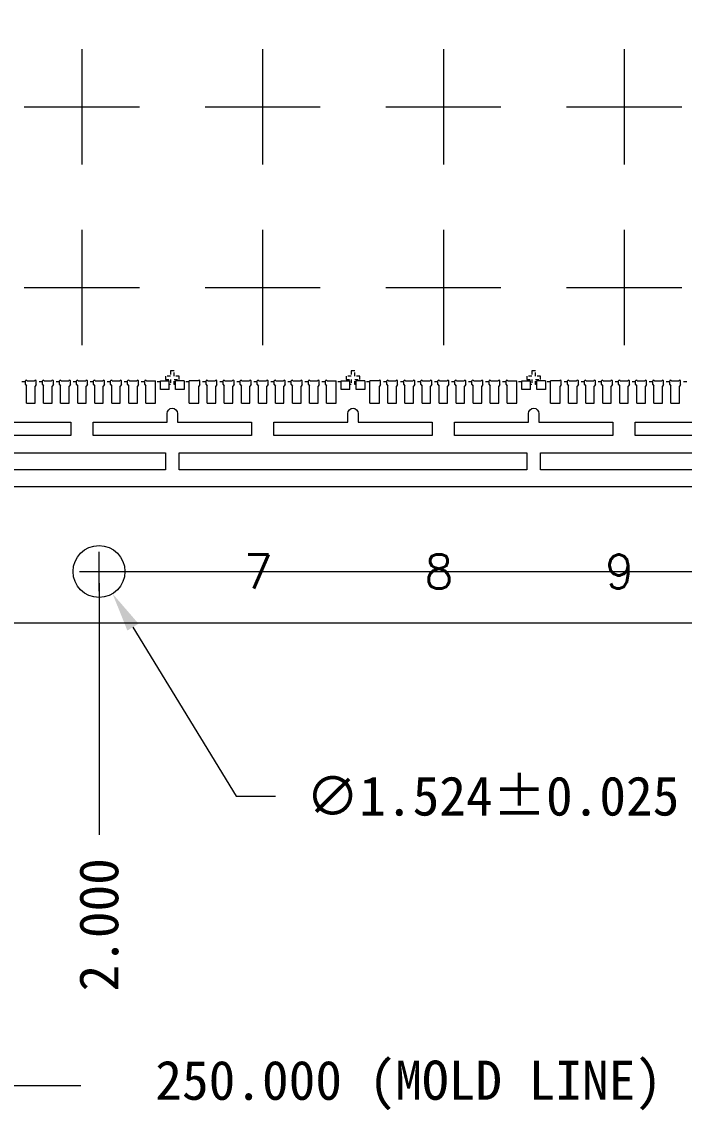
# Model space of a CAD drawing. Extents: x -6879 to 1236, y -1283 to -95.
# Drawn here: x -6760.33 to -6740.9, y -1158.86 to -1126.91 of the extents above; entities that cross this region are included whole.
import ezdxf

# ---------------------------------------------------------------- set-up
doc = ezdxf.new("R2010")
doc.units = 0
doc.header["$LTSCALE"] = 5
doc.header["$MEASUREMENT"] = 0
doc.header["$PDMODE"] = 3
for name, pattern in [('0', [0]), ('CENTER', [2, 1.25, -0.25, 0.25, -0.25]), ('HIDDEN', [0.375, 0.25, -0.125])]:
    doc.linetypes.add(name, pattern=pattern)
doc.layers.get('Defpoints').update_dxf_attribs({"linetype": 'CONTINUOUS'})
for name, color, linetype in [('1', 7, 'CONTINUOUS'), ('1D', 4, 'CONTINUOUS'), ('\\M+5B1EA\\M+5D7A2', 4, '0')]:
    doc.layers.add(name, color=color, linetype=linetype)
doc.layers.add('center', color=1, linetype='CONTINUOUS', lineweight=18)
doc.styles.add('\\M+5CBCE\\M+5CCE5', font='SimSun.ttf')
doc.styles.add('SIMPLEX', font='SIMPLEX')
doc.dimstyles.get("Standard").update_dxf_attribs({"dimscale": 0.12, "dimtxt": 1, "dimasz": 1, "dimexe": 0.3, "dimexo": 0.3, "dimgap": 0.3, "dimtad": 0, "dimdec": 3, "dimzin": 0, "dimdsep": 46, "dimtxsty": 'SIMPLEX', "dimcen": 0.5, "dimclrd": 256, "dimclre": 256, "dimclrt": 256, "dimadec": 0, "dimazin": 0, "dimtfac": 1, "dimtdec": 3, "dimtofl": 0, "dimtmove": 0, "dimatfit": 0, "dimfxl": 0, "dimtolj": 1, "dimtzin": 0, "dimlwd": -1, "dimlwe": -1, "dimarcsym": 0})

# ---------------------------------------------------------------- blocks, each defined once
blk = doc.blocks.new('*D62')
at = {"layer": '\\M+5B1EA\\M+5D7A2', "linetype": 'Continuous', "lineweight": 5}
for p, q in [((-6790.819, -1140.6), (-6790.819, -1149.597)), ((-6790.819, -1149.597), (-6789.361, -1149.837)), ((-6789.361, -1149.837), (-6789.361, -1150.077))]:
    blk.add_line(p, q, dxfattribs=at)
at = {"layer": 'Defpoints', "color": 0}
for p in [(-6756.069, -1068.076), (-6790.819, -1140.564), (-6789.361, -1150.077)]:
    blk.add_point(p, dxfattribs=at)
at = {"layer": '\\M+5B1EA\\M+5D7A2', "lineweight": 5, "insert": (-6789.361, -1152.097), "char_height": 0.96, "attachment_point": 5, "rotation": 90, "style": '\\M+5CBCE\\M+5CCE5'}
blk.add_mtext('\\A1;34.750', dxfattribs=at)

msp = doc.modelspace()

# ---------------------------------------------------------------- linework, layer by layer
at = {"layer": '1', "lineweight": 5}
for p, q in [((-6760.2289, -1137.5635, -0.0291), (-6760.2289, -1137.4585, -0.0291)), ((-6760.2289, -1137.5635, -0.0291), (-6760.1939, -1137.6135, -0.0291)), ((-6760.1789, -1137.4585, -0.0291), (-6759.9589, -1137.4585, -0.0291)), ((-6759.9089, -1137.5635, -0.0291), (-6759.9439, -1137.6135, -0.0291)), ((-6759.9089, -1137.5635, -0.0291), (-6759.9089, -1137.4585, -0.0291)), ((-6759.7289, -1137.5635, -0.0291), (-6759.7289, -1137.4585, -0.0291)), ((-6759.7289, -1137.5635, -0.0291), (-6759.6939, -1137.6135, -0.0291)), ((-6759.6789, -1137.4585, -0.0291), (-6759.4589, -1137.4585, -0.0291)), ((-6759.4089, -1137.5635, -0.0291), (-6759.4439, -1137.6135, -0.0291)), ((-6759.4089, -1137.5635, -0.0291), (-6759.4089, -1137.4585, -0.0291)), ((-6759.2289, -1137.5635, -0.0291), (-6759.2289, -1137.4585, -0.0291)), ((-6759.2289, -1137.5635, -0.0291), (-6759.1939, -1137.6135, -0.0291)), ((-6759.1789, -1137.4585, -0.0291), (-6758.9589, -1137.4585, -0.0291)), ((-6758.9089, -1137.5635, -0.0291), (-6758.9439, -1137.6135, -0.0291)), ((-6758.9089, -1137.5635, -0.0291), (-6758.9089, -1137.4585, -0.0291)), ((-6758.7289, -1137.5635, -0.0291), (-6758.7289, -1137.4585, -0.0291)), ((-6758.7289, -1137.5635, -0.0291), (-6758.6939, -1137.6135, -0.0291)), ((-6758.6789, -1137.4585, -0.0291), (-6758.4589, -1137.4585, -0.0291)), ((-6758.4089, -1137.5635, -0.0291), (-6758.4439, -1137.6135, -0.0291)), ((-6758.4089, -1137.5635, -0.0291), (-6758.4089, -1137.4585, -0.0291)), ((-6758.2289, -1137.5635, -0.0291), (-6758.2289, -1137.4585, -0.0291)), ((-6758.2289, -1137.5635, -0.0291), (-6758.1939, -1137.6135, -0.0291)), ((-6758.1789, -1137.4585, -0.0291), (-6757.9589, -1137.4585, -0.0291)), ((-6757.9089, -1137.5635, -0.0291), (-6757.9439, -1137.6135, -0.0291)), ((-6757.9089, -1137.5635, -0.0291), (-6757.9089, -1137.4585, -0.0291)), ((-6757.7289, -1137.5635, -0.0291), (-6757.7289, -1137.4585, -0.0291)), ((-6757.7289, -1137.5635, -0.0291), (-6757.6939, -1137.6135, -0.0291)), ((-6757.6789, -1137.4585, -0.0291), (-6757.4589, -1137.4585, -0.0291)), ((-6757.4089, -1137.5635, -0.0291), (-6757.4439, -1137.6135, -0.0291)), ((-6757.4089, -1137.5635, -0.0291), (-6757.4089, -1137.4585, -0.0291)), ((-6757.2289, -1137.5635, -0.0291), (-6757.2289, -1137.4585, -0.0291)), ((-6757.2289, -1137.5635, -0.0291), (-6757.1939, -1137.6135, -0.0291)), ((-6757.1789, -1137.4585, -0.0291), (-6756.9589, -1137.4585, -0.0291)), ((-6756.9089, -1137.5635, -0.0291), (-6756.9439, -1137.6135, -0.0291)), ((-6756.9089, -1137.5635, -0.0291), (-6756.9089, -1137.4585, -0.0291)), ((-6756.7289, -1137.5635, -0.0291), (-6756.7289, -1137.4585, -0.0291)), ((-6756.7289, -1137.5635, -0.0291), (-6756.6939, -1137.6135, -0.0291)), ((-6756.6789, -1137.4585, -0.0291), (-6756.4139, -1137.4585, -0.0291)), ((-6756.4139, -1138.1135, -0.0291), (-6756.4139, -1137.4585, -0.0291)), ((-6756.2639, -1137.4585, -0.0291), (-6756.0139, -1137.4585, -0.0291)), ((-6756.0139, -1137.7085, -0.0291), (-6756.0139, -1137.4585, -0.0291)), ((-6755.8239, -1137.7085, -0.0291), (-6755.8239, -1137.4585, -0.0291)), ((-6755.5739, -1137.4585, -0.0291), (-6755.8239, -1137.4585, -0.0291)), ((-6755.4239, -1138.1135, -0.0291), (-6755.4239, -1137.4585, -0.0291)), ((-6755.1589, -1137.4585, -0.0291), (-6755.4239, -1137.4585, -0.0291)), ((-6755.1089, -1137.5635, -0.0291), (-6755.1439, -1137.6135, -0.0291)), ((-6755.1089, -1137.5635, -0.0291), (-6755.1089, -1137.4585, -0.0291)), ((-6754.9289, -1137.5635, -0.0291), (-6754.9289, -1137.4585, -0.0291)), ((-6754.9289, -1137.5635, -0.0291), (-6754.8939, -1137.6135, -0.0291)), ((-6754.8789, -1137.4585, -0.0291), (-6754.6589, -1137.4585, -0.0291)), ((-6754.6089, -1137.5635, -0.0291), (-6754.6439, -1137.6135, -0.0291)), ((-6754.6089, -1137.5635, -0.0291), (-6754.6089, -1137.4585, -0.0291)), ((-6754.4289, -1137.5635, -0.0291), (-6754.4289, -1137.4585, -0.0291)), ((-6754.4289, -1137.5635, -0.0291), (-6754.3939, -1137.6135, -0.0291)), ((-6754.3789, -1137.4585, -0.0291), (-6754.1589, -1137.4585, -0.0291)), ((-6754.1089, -1137.5635, -0.0291), (-6754.1439, -1137.6135, -0.0291)), ((-6754.1089, -1137.5635, -0.0291), (-6754.1089, -1137.4585, -0.0291)), ((-6753.9289, -1137.5635, -0.0291), (-6753.9289, -1137.4585, -0.0291)), ((-6753.9289, -1137.5635, -0.0291), (-6753.8939, -1137.6135, -0.0291)), ((-6753.8789, -1137.4585, -0.0291), (-6753.6589, -1137.4585, -0.0291)), ((-6753.6089, -1137.5635, -0.0291), (-6753.6439, -1137.6135, -0.0291)), ((-6753.6089, -1137.5635, -0.0291), (-6753.6089, -1137.4585, -0.0291)), ((-6753.4289, -1137.5635, -0.0291), (-6753.4289, -1137.4585, -0.0291)), ((-6753.4289, -1137.5635, -0.0291), (-6753.3939, -1137.6135, -0.0291)), ((-6753.3789, -1137.4585, -0.0291), (-6753.1589, -1137.4585, -0.0291)), ((-6753.1089, -1137.5635, -0.0291), (-6753.1439, -1137.6135, -0.0291)), ((-6753.1089, -1137.5635, -0.0291), (-6753.1089, -1137.4585, -0.0291)), ((-6752.9289, -1137.5635, -0.0291), (-6752.9289, -1137.4585, -0.0291)), ((-6752.9289, -1137.5635, -0.0291), (-6752.8939, -1137.6135, -0.0291)), ((-6752.8789, -1137.4585, -0.0291), (-6752.6589, -1137.4585, -0.0291)), ((-6752.6089, -1137.5635, -0.0291), (-6752.6439, -1137.6135, -0.0291)), ((-6752.6089, -1137.5635, -0.0291), (-6752.6089, -1137.4585, -0.0291)), ((-6752.4289, -1137.5635, -0.0291), (-6752.4289, -1137.4585, -0.0291)), ((-6752.4289, -1137.5635, -0.0291), (-6752.3939, -1137.6135, -0.0291)), ((-6752.3789, -1137.4585, -0.0291), (-6752.1589, -1137.4585, -0.0291)), ((-6752.1089, -1137.5635, -0.0291), (-6752.1439, -1137.6135, -0.0291)), ((-6752.1089, -1137.5635, -0.0291), (-6752.1089, -1137.4585, -0.0291)), ((-6751.9289, -1137.5635, -0.0291), (-6751.9289, -1137.4585, -0.0291)), ((-6751.9289, -1137.5635, -0.0291), (-6751.8939, -1137.6135, -0.0291)), ((-6751.8789, -1137.4585, -0.0291), (-6751.6589, -1137.4585, -0.0291)), ((-6751.6089, -1137.5635, -0.0291), (-6751.6439, -1137.6135, -0.0291)), ((-6751.6089, -1137.5635, -0.0291), (-6751.6089, -1137.4585, -0.0291)), ((-6751.4289, -1137.5635, -0.0291), (-6751.4289, -1137.4585, -0.0291)), ((-6751.4289, -1137.5635, -0.0291), (-6751.3939, -1137.6135, -0.0291)), ((-6751.3789, -1137.4585, -0.0291), (-6751.1139, -1137.4585, -0.0291)), ((-6751.1139, -1138.1135, -0.0291), (-6751.1139, -1137.4585, -0.0291)), ((-6750.9639, -1137.4585, -0.0291), (-6750.7139, -1137.4585, -0.0291)), ((-6750.7139, -1137.7085, -0.0291), (-6750.7139, -1137.4585, -0.0291)), ((-6750.5239, -1137.7085, -0.0291), (-6750.5239, -1137.4585, -0.0291)), ((-6750.2739, -1137.4585, -0.0291), (-6750.5239, -1137.4585, -0.0291)), ((-6750.1239, -1138.1135, -0.0291), (-6750.1239, -1137.4585, -0.0291)), ((-6749.8589, -1137.4585, -0.0291), (-6750.1239, -1137.4585, -0.0291)), ((-6749.8089, -1137.5635, -0.0291), (-6749.8439, -1137.6135, -0.0291)), ((-6749.8089, -1137.5635, -0.0291), (-6749.8089, -1137.4585, -0.0291)), ((-6749.6289, -1137.5635, -0.0291), (-6749.6289, -1137.4585, -0.0291)), ((-6749.6289, -1137.5635, -0.0291), (-6749.5939, -1137.6135, -0.0291)), ((-6749.5789, -1137.4585, -0.0291), (-6749.3589, -1137.4585, -0.0291)), ((-6749.3089, -1137.5635, -0.0291), (-6749.3439, -1137.6135, -0.0291)), ((-6749.3089, -1137.5635, -0.0291), (-6749.3089, -1137.4585, -0.0291)), ((-6749.1289, -1137.5635, -0.0291), (-6749.1289, -1137.4585, -0.0291)), ((-6749.1289, -1137.5635, -0.0291), (-6749.0939, -1137.6135, -0.0291)), ((-6749.0789, -1137.4585, -0.0291), (-6748.8589, -1137.4585, -0.0291)), ((-6748.8089, -1137.5635, -0.0291), (-6748.8439, -1137.6135, -0.0291)), ((-6748.8089, -1137.5635, -0.0291), (-6748.8089, -1137.4585, -0.0291)), ((-6748.6289, -1137.5635, -0.0291), (-6748.6289, -1137.4585, -0.0291)), ((-6748.6289, -1137.5635, -0.0291), (-6748.5939, -1137.6135, -0.0291)), ((-6748.5789, -1137.4585, -0.0291), (-6748.3589, -1137.4585, -0.0291)), ((-6748.3089, -1137.5635, -0.0291), (-6748.3439, -1137.6135, -0.0291)), ((-6748.3089, -1137.5635, -0.0291), (-6748.3089, -1137.4585, -0.0291)), ((-6748.1289, -1137.5635, -0.0291), (-6748.1289, -1137.4585, -0.0291)), ((-6748.1289, -1137.5635, -0.0291), (-6748.0939, -1137.6135, -0.0291)), ((-6748.0789, -1137.4585, -0.0291), (-6747.8589, -1137.4585, -0.0291)), ((-6747.8089, -1137.5635, -0.0291), (-6747.8439, -1137.6135, -0.0291)), ((-6747.8089, -1137.5635, -0.0291), (-6747.8089, -1137.4585, -0.0291)), ((-6747.6289, -1137.5635, -0.0291), (-6747.6289, -1137.4585, -0.0291)), ((-6747.6289, -1137.5635, -0.0291), (-6747.5939, -1137.6135, -0.0291)), ((-6747.5789, -1137.4585, -0.0291), (-6747.3589, -1137.4585, -0.0291)), ((-6747.3089, -1137.5635, -0.0291), (-6747.3439, -1137.6135, -0.0291)), ((-6747.3089, -1137.5635, -0.0291), (-6747.3089, -1137.4585, -0.0291)), ((-6747.1289, -1137.5635, -0.0291), (-6747.1289, -1137.4585, -0.0291)), ((-6747.1289, -1137.5635, -0.0291), (-6747.0939, -1137.6135, -0.0291)), ((-6747.0789, -1137.4585, -0.0291), (-6746.8589, -1137.4585, -0.0291)), ((-6746.8089, -1137.5635, -0.0291), (-6746.8439, -1137.6135, -0.0291)), ((-6746.8089, -1137.5635, -0.0291), (-6746.8089, -1137.4585, -0.0291)), ((-6746.6289, -1137.5635, -0.0291), (-6746.6289, -1137.4585, -0.0291)), ((-6746.6289, -1137.5635, -0.0291), (-6746.5939, -1137.6135, -0.0291)), ((-6746.5789, -1137.4585, -0.0291), (-6746.3589, -1137.4585, -0.0291)), ((-6746.3089, -1137.5635, -0.0291), (-6746.3439, -1137.6135, -0.0291)), ((-6746.3089, -1137.5635, -0.0291), (-6746.3089, -1137.4585, -0.0291)), ((-6746.1289, -1137.5635, -0.0291), (-6746.1289, -1137.4585, -0.0291)), ((-6746.1289, -1137.5635, -0.0291), (-6746.0939, -1137.6135, -0.0291)), ((-6746.0789, -1137.4585, -0.0291), (-6745.8139, -1137.4585, -0.0291)), ((-6745.8139, -1138.1135, -0.0291), (-6745.8139, -1137.4585, -0.0291)), ((-6745.6639, -1137.4585, -0.0291), (-6745.4139, -1137.4585, -0.0291)), ((-6745.4139, -1137.7085, -0.0291), (-6745.4139, -1137.4585, -0.0291)), ((-6745.2239, -1137.7085, -0.0291), (-6745.2239, -1137.4585, -0.0291)), ((-6744.9739, -1137.4585, -0.0291), (-6745.2239, -1137.4585, -0.0291)), ((-6744.8239, -1138.1135, -0.0291), (-6744.8239, -1137.4585, -0.0291)), ((-6744.5589, -1137.4585, -0.0291), (-6744.8239, -1137.4585, -0.0291)), ((-6744.5089, -1137.5635, -0.0291), (-6744.5439, -1137.6135, -0.0291)), ((-6744.5089, -1137.5635, -0.0291), (-6744.5089, -1137.4585, -0.0291)), ((-6744.3289, -1137.5635, -0.0291), (-6744.3289, -1137.4585, -0.0291)), ((-6744.3289, -1137.5635, -0.0291), (-6744.2939, -1137.6135, -0.0291)), ((-6744.2789, -1137.4585, -0.0291), (-6744.0589, -1137.4585, -0.0291)), ((-6744.0089, -1137.5635, -0.0291), (-6744.0439, -1137.6135, -0.0291)), ((-6744.0089, -1137.5635, -0.0291), (-6744.0089, -1137.4585, -0.0291)), ((-6743.8289, -1137.5635, -0.0291), (-6743.8289, -1137.4585, -0.0291)), ((-6743.8289, -1137.5635, -0.0291), (-6743.7939, -1137.6135, -0.0291)), ((-6743.7789, -1137.4585, -0.0291), (-6743.5589, -1137.4585, -0.0291)), ((-6743.5089, -1137.5635, -0.0291), (-6743.5439, -1137.6135, -0.0291)), ((-6743.5089, -1137.5635, -0.0291), (-6743.5089, -1137.4585, -0.0291)), ((-6743.3289, -1137.5635, -0.0291), (-6743.3289, -1137.4585, -0.0291)), ((-6743.3289, -1137.5635, -0.0291), (-6743.2939, -1137.6135, -0.0291)), ((-6743.2789, -1137.4585, -0.0291), (-6743.0589, -1137.4585, -0.0291)), ((-6743.0089, -1137.5635, -0.0291), (-6743.0439, -1137.6135, -0.0291)), ((-6743.0089, -1137.5635, -0.0291), (-6743.0089, -1137.4585, -0.0291)), ((-6742.8289, -1137.5635, -0.0291), (-6742.8289, -1137.4585, -0.0291)), ((-6742.8289, -1137.5635, -0.0291), (-6742.7939, -1137.6135, -0.0291)), ((-6742.7789, -1137.4585, -0.0291), (-6742.5589, -1137.4585, -0.0291)), ((-6742.5089, -1137.5635, -0.0291), (-6742.5439, -1137.6135, -0.0291)), ((-6742.5089, -1137.5635, -0.0291), (-6742.5089, -1137.4585, -0.0291)), ((-6742.3289, -1137.5635, -0.0291), (-6742.3289, -1137.4585, -0.0291)), ((-6742.3289, -1137.5635, -0.0291), (-6742.2939, -1137.6135, -0.0291)), ((-6742.2789, -1137.4585, -0.0291), (-6742.0589, -1137.4585, -0.0291)), ((-6742.0089, -1137.5635, -0.0291), (-6742.0439, -1137.6135, -0.0291)), ((-6742.0089, -1137.5635, -0.0291), (-6742.0089, -1137.4585, -0.0291)), ((-6741.8289, -1137.5635, -0.0291), (-6741.8289, -1137.4585, -0.0291)), ((-6741.8289, -1137.5635, -0.0291), (-6741.7939, -1137.6135, -0.0291)), ((-6741.7789, -1137.4585, -0.0291), (-6741.5589, -1137.4585, -0.0291)), ((-6741.5089, -1137.5635, -0.0291), (-6741.5439, -1137.6135, -0.0291)), ((-6741.5089, -1137.5635, -0.0291), (-6741.5089, -1137.4585, -0.0291)), ((-6741.3289, -1137.5635, -0.0291), (-6741.3289, -1137.4585, -0.0291)), ((-6741.3289, -1137.5635, -0.0291), (-6741.2939, -1137.6135, -0.0291)), ((-6741.2789, -1137.4585, -0.0291), (-6741.0589, -1137.4585, -0.0291)), ((-6741.0089, -1137.5635, -0.0291), (-6741.0439, -1137.6135, -0.0291)), ((-6741.0089, -1137.5635, -0.0291), (-6741.0089, -1137.4585, -0.0291))]:
    msp.add_line(p, q, dxfattribs=at)
at = {"layer": '1', "color": 7, "lineweight": 5}
for p, q in [((-6760.1939, -1138.1135, -0.0291), (-6760.1939, -1137.6135, -0.0291)), ((-6759.9439, -1138.1135, -0.0291), (-6759.9439, -1137.6135, -0.0291)), ((-6759.6939, -1138.1135, -0.0291), (-6759.6939, -1137.6135, -0.0291)), ((-6759.4439, -1138.1135, -0.0291), (-6759.4439, -1137.6135, -0.0291)), ((-6759.1939, -1138.1135, -0.0291), (-6759.1939, -1137.6135, -0.0291)), ((-6758.9439, -1138.1135, -0.0291), (-6758.9439, -1137.6135, -0.0291)), ((-6758.6939, -1138.1135, -0.0291), (-6758.6939, -1137.6135, -0.0291)), ((-6758.4439, -1138.1135, -0.0291), (-6758.4439, -1137.6135, -0.0291)), ((-6758.1939, -1138.1135, -0.0291), (-6758.1939, -1137.6135, -0.0291)), ((-6757.9439, -1138.1135, -0.0291), (-6757.9439, -1137.6135, -0.0291)), ((-6757.6939, -1138.1135, -0.0291), (-6757.6939, -1137.6135, -0.0291)), ((-6757.4439, -1138.1135, -0.0291), (-6757.4439, -1137.6135, -0.0291)), ((-6757.1939, -1138.1135, -0.0291), (-6757.1939, -1137.6135, -0.0291)), ((-6756.9439, -1138.1135, -0.0291), (-6756.9439, -1137.6135, -0.0291)), ((-6756.6939, -1138.1135, -0.0291), (-6756.6939, -1137.6135, -0.0291)), ((-6755.1439, -1138.1135, -0.0291), (-6755.1439, -1137.6135, -0.0291)), ((-6754.8939, -1138.1135, -0.0291), (-6754.8939, -1137.6135, -0.0291)), ((-6754.6439, -1138.1135, -0.0291), (-6754.6439, -1137.6135, -0.0291)), ((-6754.3939, -1138.1135, -0.0291), (-6754.3939, -1137.6135, -0.0291)), ((-6754.1439, -1138.1135, -0.0291), (-6754.1439, -1137.6135, -0.0291)), ((-6753.8939, -1138.1135, -0.0291), (-6753.8939, -1137.6135, -0.0291)), ((-6753.6439, -1138.1135, -0.0291), (-6753.6439, -1137.6135, -0.0291)), ((-6753.3939, -1138.1135, -0.0291), (-6753.3939, -1137.6135, -0.0291)), ((-6753.1439, -1138.1135, -0.0291), (-6753.1439, -1137.6135, -0.0291)), ((-6752.8939, -1138.1135, -0.0291), (-6752.8939, -1137.6135, -0.0291)), ((-6752.6439, -1138.1135, -0.0291), (-6752.6439, -1137.6135, -0.0291)), ((-6752.3939, -1138.1135, -0.0291), (-6752.3939, -1137.6135, -0.0291)), ((-6752.1439, -1138.1135, -0.0291), (-6752.1439, -1137.6135, -0.0291)), ((-6751.8939, -1138.1135, -0.0291), (-6751.8939, -1137.6135, -0.0291)), ((-6751.6439, -1138.1135, -0.0291), (-6751.6439, -1137.6135, -0.0291)), ((-6751.3939, -1138.1135, -0.0291), (-6751.3939, -1137.6135, -0.0291)), ((-6749.8439, -1138.1135, -0.0291), (-6749.8439, -1137.6135, -0.0291)), ((-6749.5939, -1138.1135, -0.0291), (-6749.5939, -1137.6135, -0.0291)), ((-6749.3439, -1138.1135, -0.0291), (-6749.3439, -1137.6135, -0.0291)), ((-6749.0939, -1138.1135, -0.0291), (-6749.0939, -1137.6135, -0.0291)), ((-6748.8439, -1138.1135, -0.0291), (-6748.8439, -1137.6135, -0.0291)), ((-6748.5939, -1138.1135, -0.0291), (-6748.5939, -1137.6135, -0.0291)), ((-6748.3439, -1138.1135, -0.0291), (-6748.3439, -1137.6135, -0.0291)), ((-6748.0939, -1138.1135, -0.0291), (-6748.0939, -1137.6135, -0.0291)), ((-6747.8439, -1138.1135, -0.0291), (-6747.8439, -1137.6135, -0.0291)), ((-6747.5939, -1138.1135, -0.0291), (-6747.5939, -1137.6135, -0.0291)), ((-6747.3439, -1138.1135, -0.0291), (-6747.3439, -1137.6135, -0.0291)), ((-6747.0939, -1138.1135, -0.0291), (-6747.0939, -1137.6135, -0.0291)), ((-6746.8439, -1138.1135, -0.0291), (-6746.8439, -1137.6135, -0.0291)), ((-6746.5939, -1138.1135, -0.0291), (-6746.5939, -1137.6135, -0.0291)), ((-6746.3439, -1138.1135, -0.0291), (-6746.3439, -1137.6135, -0.0291)), ((-6746.0939, -1138.1135, -0.0291), (-6746.0939, -1137.6135, -0.0291)), ((-6744.5439, -1138.1135, -0.0291), (-6744.5439, -1137.6135, -0.0291)), ((-6744.2939, -1138.1135, -0.0291), (-6744.2939, -1137.6135, -0.0291)), ((-6744.0439, -1138.1135, -0.0291), (-6744.0439, -1137.6135, -0.0291)), ((-6743.7939, -1138.1135, -0.0291), (-6743.7939, -1137.6135, -0.0291)), ((-6743.5439, -1138.1135, -0.0291), (-6743.5439, -1137.6135, -0.0291)), ((-6743.2939, -1138.1135, -0.0291), (-6743.2939, -1137.6135, -0.0291)), ((-6743.0439, -1138.1135, -0.0291), (-6743.0439, -1137.6135, -0.0291)), ((-6742.7939, -1138.1135, -0.0291), (-6742.7939, -1137.6135, -0.0291)), ((-6742.5439, -1138.1135, -0.0291), (-6742.5439, -1137.6135, -0.0291)), ((-6742.2939, -1138.1135, -0.0291), (-6742.2939, -1137.6135, -0.0291)), ((-6742.0439, -1138.1135, -0.0291), (-6742.0439, -1137.6135, -0.0291)), ((-6741.7939, -1138.1135, -0.0291), (-6741.7939, -1137.6135, -0.0291)), ((-6741.5439, -1138.1135, -0.0291), (-6741.5439, -1137.6135, -0.0291)), ((-6741.2939, -1138.1135, -0.0291), (-6741.2939, -1137.6135, -0.0291)), ((-6741.0439, -1138.1135, -0.0291), (-6741.0439, -1137.6135, -0.0291)), ((-6760.1939, -1138.1135, -0.0291), (-6759.9439, -1138.1135, -0.0291)), ((-6759.6939, -1138.1135, -0.0291), (-6759.4439, -1138.1135, -0.0291)), ((-6759.1939, -1138.1135, -0.0291), (-6758.9439, -1138.1135, -0.0291)), ((-6758.6939, -1138.1135, -0.0291), (-6758.4439, -1138.1135, -0.0291)), ((-6758.1939, -1138.1135, -0.0291), (-6757.9439, -1138.1135, -0.0291)), ((-6757.6939, -1138.1135, -0.0291), (-6757.4439, -1138.1135, -0.0291)), ((-6757.1939, -1138.1135, -0.0291), (-6756.9439, -1138.1135, -0.0291)), ((-6756.6939, -1138.1135, -0.0291), (-6756.4139, -1138.1135, -0.0291)), ((-6755.4239, -1138.1135, -0.0291), (-6755.1439, -1138.1135, -0.0291)), ((-6754.8939, -1138.1135, -0.0291), (-6754.6439, -1138.1135, -0.0291)), ((-6754.3939, -1138.1135, -0.0291), (-6754.1439, -1138.1135, -0.0291)), ((-6753.8939, -1138.1135, -0.0291), (-6753.6439, -1138.1135, -0.0291)), ((-6753.3939, -1138.1135, -0.0291), (-6753.1439, -1138.1135, -0.0291)), ((-6752.8939, -1138.1135, -0.0291), (-6752.6439, -1138.1135, -0.0291)), ((-6752.3939, -1138.1135, -0.0291), (-6752.1439, -1138.1135, -0.0291)), ((-6751.8939, -1138.1135, -0.0291), (-6751.6439, -1138.1135, -0.0291)), ((-6751.3939, -1138.1135, -0.0291), (-6751.1139, -1138.1135, -0.0291)), ((-6750.1239, -1138.1135, -0.0291), (-6749.8439, -1138.1135, -0.0291)), ((-6749.5939, -1138.1135, -0.0291), (-6749.3439, -1138.1135, -0.0291)), ((-6749.0939, -1138.1135, -0.0291), (-6748.8439, -1138.1135, -0.0291)), ((-6748.5939, -1138.1135, -0.0291), (-6748.3439, -1138.1135, -0.0291)), ((-6748.0939, -1138.1135, -0.0291), (-6747.8439, -1138.1135, -0.0291)), ((-6747.5939, -1138.1135, -0.0291), (-6747.3439, -1138.1135, -0.0291)), ((-6747.0939, -1138.1135, -0.0291), (-6746.8439, -1138.1135, -0.0291)), ((-6746.5939, -1138.1135, -0.0291), (-6746.3439, -1138.1135, -0.0291)), ((-6746.0939, -1138.1135, -0.0291), (-6745.8139, -1138.1135, -0.0291)), ((-6744.8239, -1138.1135, -0.0291), (-6744.5439, -1138.1135, -0.0291)), ((-6744.2939, -1138.1135, -0.0291), (-6744.0439, -1138.1135, -0.0291)), ((-6743.7939, -1138.1135, -0.0291), (-6743.5439, -1138.1135, -0.0291)), ((-6743.2939, -1138.1135, -0.0291), (-6743.0439, -1138.1135, -0.0291)), ((-6742.7939, -1138.1135, -0.0291), (-6742.5439, -1138.1135, -0.0291)), ((-6742.2939, -1138.1135, -0.0291), (-6742.0439, -1138.1135, -0.0291)), ((-6741.7939, -1138.1135, -0.0291), (-6741.5439, -1138.1135, -0.0291)), ((-6741.2939, -1138.1135, -0.0291), (-6741.0439, -1138.1135, -0.0291))]:
    msp.add_line(p, q, dxfattribs=at)
at = {"layer": '1', "color": 1, "lineweight": 5, "elevation": -0.0291}
msp.add_lwpolyline([(-6718.8189, -1144.5635), (-6794.3189, -1144.5635), (-6795.3189, -1143.5635), (-6795.3189, -1133.0635), (-6794.7189, -1133.0635, 0.4142136), (-6794.3189, -1132.6635), (-6794.3189, -1113.4635, 0.4142136), (-6794.7189, -1113.0635), (-6795.3189, -1113.0635), (-6795.3189, -1098.0635), (-6794.7189, -1098.0635, 0.4142136), (-6794.3189, -1097.6635), (-6794.3189, -1078.4635, 0.4142136), (-6794.7189, -1078.0635), (-6795.3189, -1078.0635), (-6795.3189, -1067.5635), (-6794.3189, -1066.5635), (-6718.8189, -1066.5635)], format="xyb", dxfattribs=at)
at = {"layer": '1', "lineweight": 5, "elevation": -0.0291}
for points in [[(-6756.0139, -1137.7085), (-6756.2639, -1137.7085), (-6756.2639, -1137.4585)], [(-6755.5739, -1137.4585), (-6755.5739, -1137.7085), (-6755.8239, -1137.7085)], [(-6750.7139, -1137.7085), (-6750.9639, -1137.7085), (-6750.9639, -1137.4585)], [(-6750.2739, -1137.4585), (-6750.2739, -1137.7085), (-6750.5239, -1137.7085)], [(-6745.4139, -1137.7085), (-6745.6639, -1137.7085), (-6745.6639, -1137.4585)], [(-6744.9739, -1137.4585), (-6744.9739, -1137.7085), (-6745.2239, -1137.7085)]]:
    msp.add_lwpolyline(points, dxfattribs=at)
for points in [[(-6761.3689, -1138.4085, -1), (-6761.0689, -1138.4085), (-6761.0689, -1138.6635), (-6758.8939, -1138.6635), (-6758.8939, -1139.0635), (-6763.5439, -1139.0635), (-6763.5439, -1138.6635), (-6761.3689, -1138.6635)], [(-6756.0689, -1138.4085, -1), (-6755.7689, -1138.4085), (-6755.7689, -1138.6635), (-6753.5939, -1138.6635), (-6753.5939, -1139.0635), (-6758.2439, -1139.0635), (-6758.2439, -1138.6635), (-6756.0689, -1138.6635)], [(-6750.7689, -1138.4085, -1), (-6750.4689, -1138.4085), (-6750.4689, -1138.6635), (-6748.2939, -1138.6635), (-6748.2939, -1139.0635), (-6752.9439, -1139.0635), (-6752.9439, -1138.6635), (-6750.7689, -1138.6635)], [(-6745.4689, -1138.4085, -1), (-6745.1689, -1138.4085), (-6745.1689, -1138.6635), (-6742.9939, -1138.6635), (-6742.9939, -1139.0635), (-6747.6439, -1139.0635), (-6747.6439, -1138.6635), (-6745.4689, -1138.6635)], [(-6740.1689, -1138.4085, -1), (-6739.8689, -1138.4085), (-6739.8689, -1138.6635), (-6737.6939, -1138.6635), (-6737.6939, -1139.0635), (-6742.3439, -1139.0635), (-6742.3439, -1138.6635), (-6740.1689, -1138.6635)]]:
    msp.add_lwpolyline(points, format="xyb", close=True, dxfattribs=at)
for points in [[(-6766.3189, -1139.5635), (-6756.1189, -1139.5635), (-6756.1189, -1140.0635), (-6766.3189, -1140.0635)], [(-6755.7189, -1139.5635), (-6745.5189, -1139.5635), (-6745.5189, -1140.0635), (-6755.7189, -1140.0635)], [(-6745.1189, -1139.5635), (-6734.9189, -1139.5635), (-6734.9189, -1140.0635), (-6745.1189, -1140.0635)]]:
    msp.add_lwpolyline(points, close=True, dxfattribs=at)
at = {"layer": '1', "lineweight": 5}
msp.add_circle((-6758.0689, -1143.0515, -0.0291), 0.762, dxfattribs=at)
for centre in [(-6760.2039, -1137.4585, -0.0291), (-6759.9339, -1137.4585, -0.0291), (-6759.7039, -1137.4585, -0.0291), (-6759.4339, -1137.4585, -0.0291), (-6759.2039, -1137.4585, -0.0291), (-6758.9339, -1137.4585, -0.0291), (-6758.7039, -1137.4585, -0.0291), (-6758.4339, -1137.4585, -0.0291), (-6758.2039, -1137.4585, -0.0291), (-6757.9339, -1137.4585, -0.0291), (-6757.7039, -1137.4585, -0.0291), (-6757.4339, -1137.4585, -0.0291), (-6757.2039, -1137.4585, -0.0291), (-6756.9339, -1137.4585, -0.0291), (-6756.7039, -1137.4585, -0.0291), (-6755.1339, -1137.4585, -0.0291), (-6754.9039, -1137.4585, -0.0291), (-6754.6339, -1137.4585, -0.0291), (-6754.4039, -1137.4585, -0.0291), (-6754.1339, -1137.4585, -0.0291), (-6753.9039, -1137.4585, -0.0291), (-6753.6339, -1137.4585, -0.0291), (-6753.4039, -1137.4585, -0.0291), (-6753.1339, -1137.4585, -0.0291), (-6752.9039, -1137.4585, -0.0291), (-6752.6339, -1137.4585, -0.0291), (-6752.4039, -1137.4585, -0.0291), (-6752.1339, -1137.4585, -0.0291), (-6751.9039, -1137.4585, -0.0291), (-6751.6339, -1137.4585, -0.0291), (-6751.4039, -1137.4585, -0.0291), (-6749.8339, -1137.4585, -0.0291), (-6749.6039, -1137.4585, -0.0291), (-6749.3339, -1137.4585, -0.0291), (-6749.1039, -1137.4585, -0.0291), (-6748.8339, -1137.4585, -0.0291), (-6748.6039, -1137.4585, -0.0291), (-6748.3339, -1137.4585, -0.0291), (-6748.1039, -1137.4585, -0.0291), (-6747.8339, -1137.4585, -0.0291), (-6747.6039, -1137.4585, -0.0291), (-6747.3339, -1137.4585, -0.0291), (-6747.1039, -1137.4585, -0.0291), (-6746.8339, -1137.4585, -0.0291), (-6746.6039, -1137.4585, -0.0291), (-6746.3339, -1137.4585, -0.0291), (-6746.1039, -1137.4585, -0.0291), (-6744.5339, -1137.4585, -0.0291), (-6744.3039, -1137.4585, -0.0291), (-6744.0339, -1137.4585, -0.0291), (-6743.8039, -1137.4585, -0.0291), (-6743.5339, -1137.4585, -0.0291), (-6743.3039, -1137.4585, -0.0291), (-6743.0339, -1137.4585, -0.0291), (-6742.8039, -1137.4585, -0.0291), (-6742.5339, -1137.4585, -0.0291), (-6742.3039, -1137.4585, -0.0291), (-6742.0339, -1137.4585, -0.0291), (-6741.8039, -1137.4585, -0.0291), (-6741.5339, -1137.4585, -0.0291), (-6741.3039, -1137.4585, -0.0291), (-6741.0339, -1137.4585, -0.0291)]:
    msp.add_arc(centre, 0.025, 360, 180, dxfattribs=at)
at = {"layer": '1D', "linetype": 'HIDDEN', "lineweight": 5, "ltscale": 0.02}
for p, q in [((-6760.2289, -1137.4835, -0.0291), (-6760.4089, -1137.4835, -0.0291)), ((-6759.7289, -1137.4835, -0.0291), (-6759.9089, -1137.4835, -0.0291)), ((-6759.2289, -1137.4835, -0.0291), (-6759.4089, -1137.4835, -0.0291)), ((-6758.7289, -1137.4835, -0.0291), (-6758.9089, -1137.4835, -0.0291)), ((-6758.2289, -1137.4835, -0.0291), (-6758.4089, -1137.4835, -0.0291)), ((-6757.7289, -1137.4835, -0.0291), (-6757.9089, -1137.4835, -0.0291)), ((-6757.2289, -1137.4835, -0.0291), (-6757.4089, -1137.4835, -0.0291)), ((-6756.7289, -1137.4835, -0.0291), (-6756.9089, -1137.4835, -0.0291)), ((-6756.2639, -1137.4835, -0.0291), (-6756.4139, -1137.4835, -0.0291)), ((-6755.4239, -1137.4835, -0.0291), (-6755.5739, -1137.4835, -0.0291)), ((-6754.9289, -1137.4835, -0.0291), (-6755.1089, -1137.4835, -0.0291)), ((-6754.4289, -1137.4835, -0.0291), (-6754.6089, -1137.4835, -0.0291)), ((-6753.9289, -1137.4835, -0.0291), (-6754.1089, -1137.4835, -0.0291)), ((-6753.4289, -1137.4835, -0.0291), (-6753.6089, -1137.4835, -0.0291)), ((-6752.9289, -1137.4835, -0.0291), (-6753.1089, -1137.4835, -0.0291)), ((-6752.4289, -1137.4835, -0.0291), (-6752.6089, -1137.4835, -0.0291)), ((-6751.9289, -1137.4835, -0.0291), (-6752.1089, -1137.4835, -0.0291)), ((-6751.4289, -1137.4835, -0.0291), (-6751.6089, -1137.4835, -0.0291)), ((-6750.9639, -1137.4835, -0.0291), (-6751.1139, -1137.4835, -0.0291)), ((-6750.1239, -1137.4835, -0.0291), (-6750.2739, -1137.4835, -0.0291)), ((-6749.6289, -1137.4835, -0.0291), (-6749.8089, -1137.4835, -0.0291)), ((-6749.1289, -1137.4835, -0.0291), (-6749.3089, -1137.4835, -0.0291)), ((-6748.6289, -1137.4835, -0.0291), (-6748.8089, -1137.4835, -0.0291)), ((-6748.1289, -1137.4835, -0.0291), (-6748.3089, -1137.4835, -0.0291)), ((-6747.6289, -1137.4835, -0.0291), (-6747.8089, -1137.4835, -0.0291)), ((-6747.1289, -1137.4835, -0.0291), (-6747.3089, -1137.4835, -0.0291)), ((-6746.6289, -1137.4835, -0.0291), (-6746.8089, -1137.4835, -0.0291)), ((-6746.1289, -1137.4835, -0.0291), (-6746.3089, -1137.4835, -0.0291)), ((-6745.6639, -1137.4835, -0.0291), (-6745.8139, -1137.4835, -0.0291)), ((-6744.8239, -1137.4835, -0.0291), (-6744.9739, -1137.4835, -0.0291)), ((-6744.3289, -1137.4835, -0.0291), (-6744.5089, -1137.4835, -0.0291)), ((-6743.8289, -1137.4835, -0.0291), (-6744.0089, -1137.4835, -0.0291)), ((-6743.3289, -1137.4835, -0.0291), (-6743.5089, -1137.4835, -0.0291)), ((-6742.8289, -1137.4835, -0.0291), (-6743.0089, -1137.4835, -0.0291)), ((-6742.3289, -1137.4835, -0.0291), (-6742.5089, -1137.4835, -0.0291)), ((-6741.8289, -1137.4835, -0.0291), (-6742.0089, -1137.4835, -0.0291)), ((-6741.3289, -1137.4835, -0.0291), (-6741.5089, -1137.4835, -0.0291)), ((-6740.8289, -1137.4835, -0.0291), (-6741.0089, -1137.4835, -0.0291))]:
    msp.add_line(p, q, dxfattribs=at)
at = {"layer": '1D', "lineweight": 5}
for p, q in [((-6758.0689, -1143.6265, -0.0291), (-6758.0689, -1142.4765, -0.0291)), ((-6758.6439, -1143.0515, -0.0291), (-6757.4939, -1143.0515, -0.0291))]:
    msp.add_line(p, q, dxfattribs=at)
at = {"layer": '1D', "color": 1, "lineweight": 5, "elevation": -0.0291}
msp.add_lwpolyline([(-6718.8189, -1140.5635), (-6790.8189, -1140.5635), (-6790.8189, -1070.5635), (-6718.8189, -1070.5635)], dxfattribs=at)
at = {"layer": '1D', "linetype": 'HIDDEN', "lineweight": 5, "ltscale": 0.02, "elevation": -0.0291}
for points in [[(-6755.8239, -1137.5635), (-6755.8689, -1137.5635), (-6755.8689, -1137.4135), (-6755.7189, -1137.4135), (-6755.7189, -1137.3135), (-6755.8689, -1137.3135), (-6755.8689, -1137.1635), (-6755.9689, -1137.1635), (-6755.9689, -1137.3135), (-6756.1189, -1137.3135), (-6756.1189, -1137.4135), (-6755.9689, -1137.4135), (-6755.9689, -1137.5635), (-6756.0139, -1137.5635)], [(-6750.5239, -1137.5635), (-6750.5689, -1137.5635), (-6750.5689, -1137.4135), (-6750.4189, -1137.4135), (-6750.4189, -1137.3135), (-6750.5689, -1137.3135), (-6750.5689, -1137.1635), (-6750.6689, -1137.1635), (-6750.6689, -1137.3135), (-6750.8189, -1137.3135), (-6750.8189, -1137.4135), (-6750.6689, -1137.4135), (-6750.6689, -1137.5635), (-6750.7139, -1137.5635)], [(-6745.2239, -1137.5635), (-6745.2689, -1137.5635), (-6745.2689, -1137.4135), (-6745.1189, -1137.4135), (-6745.1189, -1137.3135), (-6745.2689, -1137.3135), (-6745.2689, -1137.1635), (-6745.3689, -1137.1635), (-6745.3689, -1137.3135), (-6745.5189, -1137.3135), (-6745.5189, -1137.4135), (-6745.3689, -1137.4135), (-6745.3689, -1137.5635), (-6745.4139, -1137.5635)]]:
    msp.add_lwpolyline(points, dxfattribs=at)
at = {"layer": '\\M+5B1EA\\M+5D7A2', "lineweight": 5}
for p, q in [((-6757.7239, -1143.0515, -0.0291), (-6713.7214, -1143.0515, -0.0291)), ((-6758.0689, -1143.3965, -0.0291), (-6758.0689, -1150.7766, -0.0291)), ((-6757.0735, -1144.6839, -0.0291), (-6754.0454, -1149.6494, -0.0291)), ((-6754.0454, -1149.6494, -0.0291), (-6752.8954, -1149.6494, -0.0291)), ((-6789.8136, -1158.1366, -0.0291), (-6758.607, -1158.1366, -0.0291))]:
    msp.add_line(p, q, dxfattribs=at)
msp.add_solid([(-6756.9098, -1144.5841, -0.0291), (-6757.2371, -1144.7837, -0.0291), (-6757.6722, -1143.7021, -0.0291)], dxfattribs=at)
at = {"layer": 'center', "color": 1, "linetype": 'CENTER', "lineweight": 5}
for p, q in [((-6758.5689, -1127.7228, -0.0291), (-6758.5689, -1131.1042, -0.0291)), ((-6753.2689, -1127.7228, -0.0291), (-6753.2689, -1131.1042, -0.0291)), ((-6747.9689, -1127.7228, -0.0291), (-6747.9689, -1131.1042, -0.0291)), ((-6742.6689, -1127.7228, -0.0291), (-6742.6689, -1131.1042, -0.0291)), ((-6760.2597, -1129.4135, -0.0291), (-6756.8782, -1129.4135, -0.0291)), ((-6754.9597, -1129.4135, -0.0291), (-6751.5782, -1129.4135, -0.0291)), ((-6749.6597, -1129.4135, -0.0291), (-6746.2782, -1129.4135, -0.0291)), ((-6744.3597, -1129.4135, -0.0291), (-6740.9782, -1129.4135, -0.0291)), ((-6758.5689, -1133.0228, -0.0291), (-6758.5689, -1136.4042, -0.0291)), ((-6753.2689, -1133.0228, -0.0291), (-6753.2689, -1136.4042, -0.0291)), ((-6747.9689, -1133.0228, -0.0291), (-6747.9689, -1136.4042, -0.0291)), ((-6742.6689, -1133.0228, -0.0291), (-6742.6689, -1136.4042, -0.0291)), ((-6760.2597, -1134.7135, -0.0291), (-6756.8782, -1134.7135, -0.0291)), ((-6754.9597, -1134.7135, -0.0291), (-6751.5782, -1134.7135, -0.0291)), ((-6749.6597, -1134.7135, -0.0291), (-6746.2782, -1134.7135, -0.0291)), ((-6744.3597, -1134.7135, -0.0291), (-6740.9782, -1134.7135, -0.0291))]:
    msp.add_line(p, q, dxfattribs=at)

# ---------------------------------------------------------------- texts
at = {"layer": '\\M+5B1EA\\M+5D7A2', "lineweight": 5, "char_height": 1.15, "attachment_point": 5, "style": '\\M+5CBCE\\M+5CCE5'}
for s, insert in [('\\A1;∅1.524±0.025', (-6746.5223, -1149.6494, -0.0291)), ('250.000 (MOLD LINE)', (-6748.9859, -1158.1366, -0.0291))]:
    msp.add_mtext(s, dxfattribs=dict(at, insert=insert))
at = {"layer": '\\M+5B1EA\\M+5D7A2', "lineweight": 5, "insert": (-6758.0689, -1153.4216, -0.0291), "char_height": 1.15, "attachment_point": 5, "rotation": 90, "style": '\\M+5CBCE\\M+5CCE5'}
msp.add_mtext('\\A1;2.000', dxfattribs=at)
at = {"layer": 'center', "lineweight": 5, "char_height": 0.992064, "attachment_point": 5, "style": '\\M+5CBCE\\M+5CCE5'}
for s, insert in [('{\\Fsimplex|c0;7}', (-6753.3985, -1143.0515, -0.0291)), ('{\\Fsimplex|c0;8}', (-6748.0985, -1143.0515, -0.0291)), ('{\\Fsimplex|c0;9}', (-6742.7985, -1143.0515, -0.0291))]:
    msp.add_mtext(s, dxfattribs=dict(at, insert=insert))

# ---------------------------------------------------------------- dimensions: what is measured, and where the dimension line sits
at = {"layer": '\\M+5B1EA\\M+5D7A2', "lineweight": 5}
dim = msp.add_ordinate_dim(feature_location=(-6790.8189, -1140.5635, -0.0291), offset=(1.458, -9.5133), dtype=1, origin=(-6756.0689, -1068.0755, -0.0291), dimstyle='Standard', override={"dimtxt": 8, "dimtxsty": '\\M+5CBCE\\M+5CCE5', "dimtfillclr": 256, "dimlwe": 5, "dimarcsym": 2}, dxfattribs=at)
dim.commit()
dim.dimension.update_dxf_attribs({"geometry": '*D62', "text_midpoint": (-6789.361, -1152.0972, -0.0291)})

doc.saveas('drawing.dxf')
